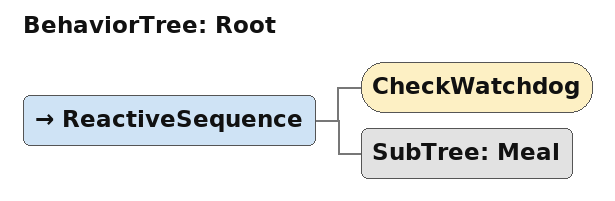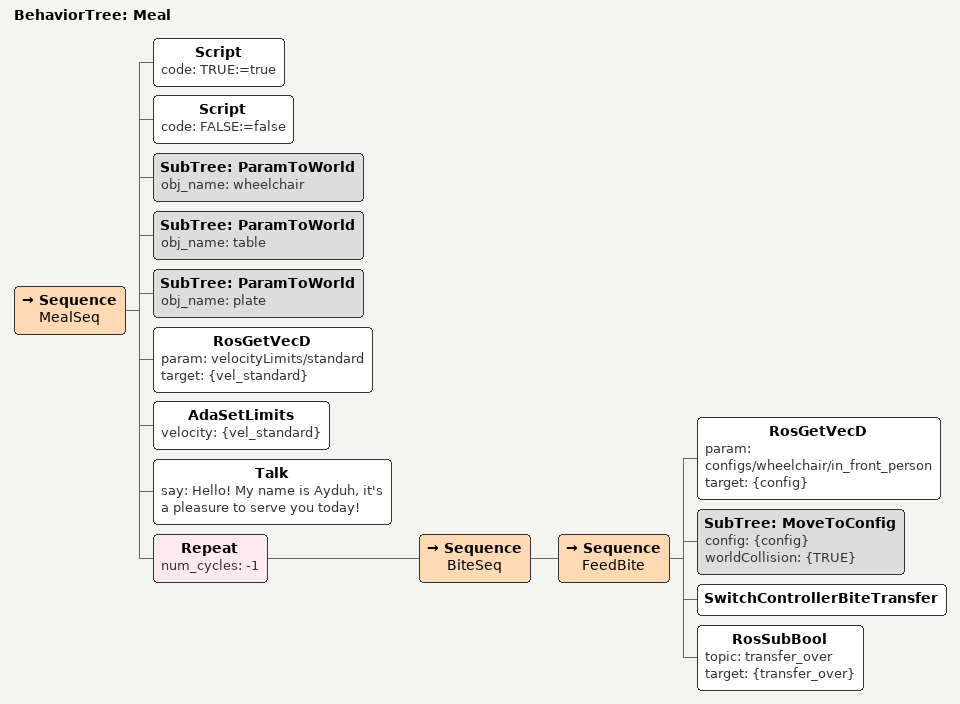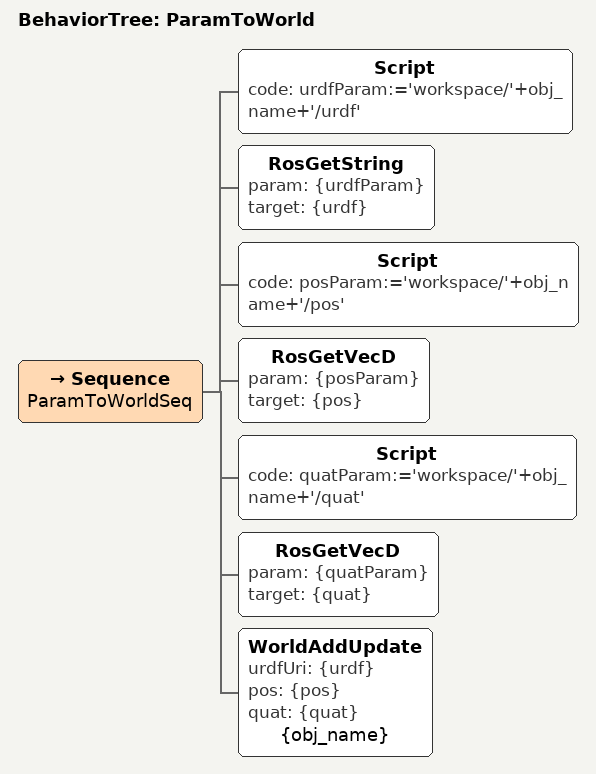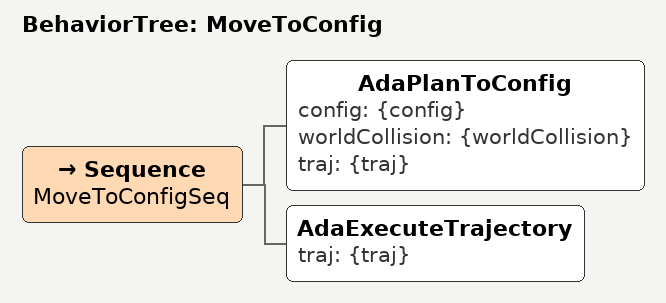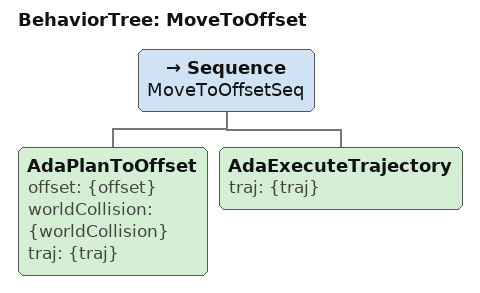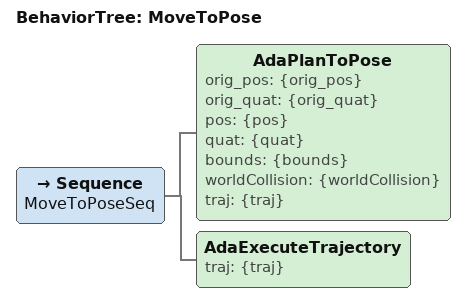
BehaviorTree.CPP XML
<root main_tree_to_execute = "Root" >
  <!-- Subtree Includes -->

  <!-- Watchdog -->
  <BehaviorTree ID="Root">
    <ReactiveSequence>
      <CheckWatchdog />
      <SubTree ID="Meal"/>
    </ReactiveSequence>
  </BehaviorTree>

  <!-- Main Meal Sequence -->
  <BehaviorTree ID="Meal">
    <Sequence name="MealSeq">
      <!-- Scripting constants -->
      <Script code=" TRUE:=true " />
      <Script code=" FALSE:=false " />

      <!-- Setup Workspace -->
      <SubTree ID="ParamToWorld" obj_name="wheelchair" />
      <SubTree ID="ParamToWorld" obj_name="table" />
      <SubTree ID="ParamToWorld" obj_name="plate" />

      <!-- Setup ADA -->
      <RosGetVecD param="velocityLimits/standard" target="{vel_standard}" />
      <AdaSetLimits velocity="{vel_standard}" />

      <Talk say="Hello! My name is Ayduh, it's a pleasure to serve you today!" />

      <!-- Bite Sequence -->
      <Repeat num_cycles="-1">
      <Sequence name="BiteSeq">

        <!-- Failure Just Restarts -->
        <Sequence name="FeedBite">

          <!-- Move in Front of Person -->
          <RosGetVecD param="configs/wheelchair/in_front_person" target="{config}" />
          <SubTree ID="MoveToConfig" config="{config}" worldCollision="{TRUE}" />

          <SwitchControllerBiteTransfer/>
          <RosSubBool topic="transfer_over" target="{transfer_over}" />

        </Sequence>
      </Sequence>
      </Repeat>
    </Sequence>
  </BehaviorTree>

  <!-- Pull from Param Server and add to World -->
  <BehaviorTree ID="ParamToWorld">
    <Sequence name="ParamToWorldSeq">
      <Script code=" urdfParam:='workspace/'+obj_name+'/urdf' " />
      <RosGetString param="{urdfParam}" target="{urdf}" />

      <Script code=" posParam:='workspace/'+obj_name+'/pos' " />
      <RosGetVecD param="{posParam}" target="{pos}" />

      <Script code=" quatParam:='workspace/'+obj_name+'/quat' " />
      <RosGetVecD param="{quatParam}" target="{quat}" />
      <WorldAddUpdate urdfUri="{urdf}" pos="{pos}" quat="{quat}" name="{obj_name}" />
    </Sequence>
  </BehaviorTree>

  <!-- Movement Trees -->
  <BehaviorTree ID="MoveToConfig">
    <Sequence name="MoveToConfigSeq">
      <AdaPlanToConfig config="{config}" worldCollision="{worldCollision}" traj="{traj}" />
      <AdaExecuteTrajectory traj="{traj}" />
    </Sequence>
  </BehaviorTree>
  <BehaviorTree ID="MoveToOffset">
    <Sequence name="MoveToOffsetSeq">
      <AdaPlanToOffset offset="{offset}" worldCollision="{worldCollision}" traj="{traj}" />
      <AdaExecuteTrajectory traj="{traj}" />
    </Sequence>
  </BehaviorTree>
  <BehaviorTree ID="MoveToPose">
    <Sequence name="MoveToPoseSeq">
      <AdaPlanToPose orig_pos="{orig_pos}" orig_quat="{orig_quat}"
         pos="{pos}" quat="{quat}" bounds="{bounds}" worldCollision="{worldCollision}" traj="{traj}" />
      <AdaExecuteTrajectory traj="{traj}" />
    </Sequence>
  </BehaviorTree>

</root>
